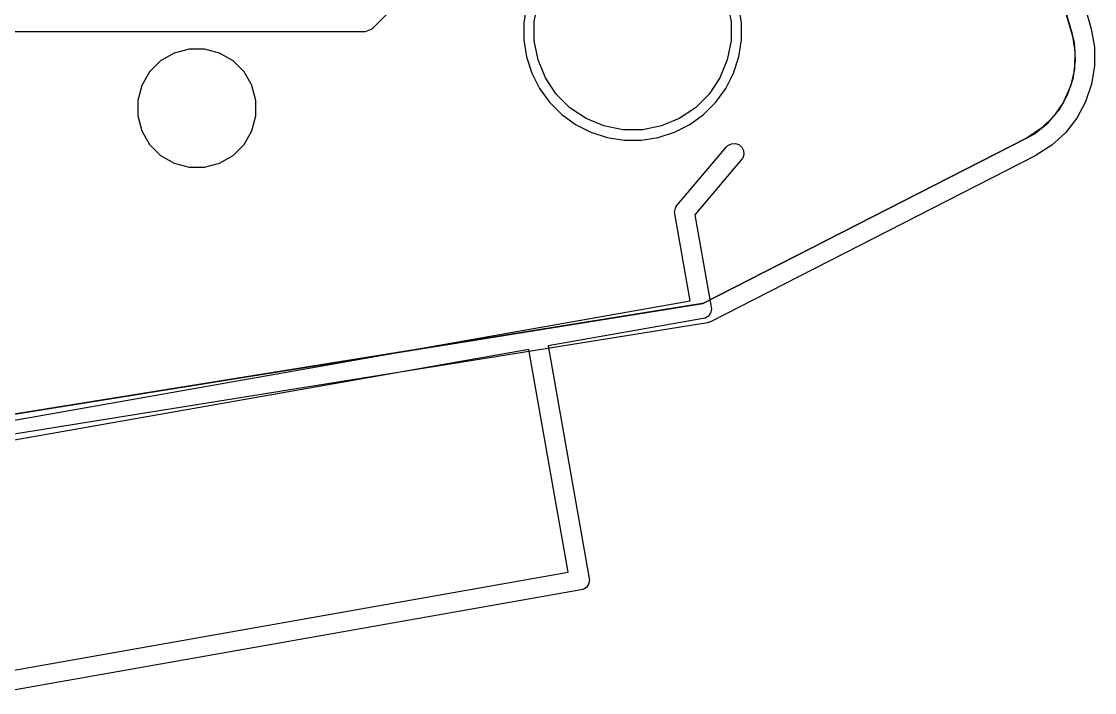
# Model space of a CAD drawing. Extents: x 117.4 to 171.8, y -136.1 to -67.8.
# Drawn here: x 129.31 to 140.22, y -136.15 to -129.33 of the extents above; entities that cross this region are included whole.
import ezdxf

# ---------------------------------------------------------------- set-up
doc = ezdxf.new("R2010")
doc.units = 0
doc.layers.add('BLACK', color=7, linetype='CONTINUOUS')

msp = doc.modelspace()

# ---------------------------------------------------------------- linework, layer by layer
at = {"layer": 'BLACK', "linetype": 'CONTINUOUS'}
for p, q in [((139.993618, -129.456686), (139.243975, -126.877914)), ((139.436185, -126.822637), (140.186025, -129.402086)), ((139.252773, -126.90997), (139.992028, -129.453011)), ((132.874528, -129.402896), (133.839123, -128.438301)), ((134.444335, -129.168422), (134.417067, -129.34059)), ((134.524406, -129.329249), (134.562842, -129.13602)), ((136.486292, -129.13602), (136.524728, -129.329249)), ((136.632067, -129.34059), (136.604798, -129.168422)), ((132.808849, -129.430101), (132.874528, -129.402896)), ((134.417067, -129.34059), (134.417067, -129.514921)), ((134.524406, -129.526263), (134.524406, -129.329249)), ((136.524728, -129.329249), (136.524728, -129.526263)), ((136.632067, -129.340594), (136.632067, -129.34059)), ((136.632067, -129.514918), (136.632067, -129.340594)), ((140.186025, -129.402086), (140.186366, -129.403915)), ((140.186366, -129.403915), (140.186687, -129.404475)), ((140.186687, -129.404475), (140.219427, -129.590222)), ((125.911717, -129.430101), (132.808848, -129.430101)), ((132.808848, -129.430101), (132.808849, -129.430101)), ((134.417067, -129.514921), (134.444335, -129.687089)), ((136.604797, -129.687096), (136.632067, -129.514918)), ((139.992028, -129.453011), (139.993357, -129.458878)), ((139.993357, -129.458878), (140.020725, -129.625792)), ((140.01601, -129.541637), (139.993618, -129.456686)), ((131.013873, -129.608673), (130.861146, -129.649596)), ((131.013875, -129.608673), (131.013873, -129.608673)), ((131.171989, -129.608673), (131.013875, -129.608673)), ((131.17199, -129.608673), (131.171989, -129.608673)), ((131.324717, -129.649596), (131.17199, -129.608673)), ((134.562842, -129.719492), (134.524406, -129.526263)), ((136.524728, -129.526263), (136.486292, -129.719492)), ((140.027921, -129.719345), (140.01601, -129.541637)), ((140.219427, -129.590222), (140.220781, -129.778828)), ((130.724211, -129.728656), (130.612415, -129.840452)), ((130.724218, -129.72865), (130.724211, -129.728656)), ((130.861146, -129.649596), (130.724218, -129.72865)), ((131.461645, -129.72865), (131.324717, -129.649596)), ((131.461652, -129.728656), (131.461645, -129.72865)), ((131.573448, -129.840452), (131.461652, -129.728656)), ((134.444335, -129.687089), (134.444337, -129.687095)), ((134.444337, -129.687095), (134.498205, -129.852888)), ((134.638236, -129.90151), (134.562842, -129.719492)), ((136.486292, -129.719492), (136.410898, -129.90151)), ((136.550928, -129.852889), (136.604797, -129.687096)), ((140.005846, -129.896077), (140.027921, -129.719345)), ((140.021363, -129.635315), (140.016558, -129.80286)), ((140.020725, -129.625792), (140.021363, -129.635315)), ((130.612409, -129.840459), (130.533355, -129.977387)), ((130.612415, -129.840452), (130.612409, -129.840459)), ((131.573454, -129.840459), (131.573448, -129.840452)), ((131.642474, -129.960007), (131.573454, -129.840459)), ((140.015375, -129.812331), (139.97882, -129.975911)), ((140.016558, -129.80286), (140.015375, -129.812331)), ((140.220781, -129.778828), (140.190711, -129.965027)), ((134.498205, -129.852888), (134.577349, -130.008215)), ((134.747691, -130.065321), (134.638236, -129.90151)), ((136.410898, -129.90151), (136.301443, -130.065321)), ((136.471786, -130.008213), (136.550928, -129.852889)), ((139.95059, -130.065395), (140.005846, -129.896077)), ((130.533355, -129.977387), (130.492432, -130.130114)), ((131.652509, -129.977389), (131.642474, -129.960007)), ((131.693432, -130.130116), (131.652509, -129.977389)), ((134.577349, -130.008215), (134.577351, -130.008218)), ((134.577351, -130.008218), (134.679808, -130.149238)), ((136.369321, -130.149244), (136.471786, -130.008213)), ((139.975859, -129.984985), (139.908887, -130.138637)), ((139.97882, -129.975911), (139.975859, -129.984985)), ((140.190711, -129.965027), (140.130058, -130.14362)), ((130.492432, -130.130114), (130.492432, -130.288231)), ((131.693432, -130.28823), (131.693432, -130.130116)), ((134.679808, -130.149238), (134.679811, -130.149241)), ((134.679811, -130.149241), (134.679813, -130.149244)), ((134.679813, -130.149244), (134.803079, -130.27251)), ((134.887002, -130.204632), (134.747691, -130.065321)), ((136.301443, -130.065321), (136.162132, -130.204632)), ((136.246055, -130.27251), (136.369321, -130.149244)), ((139.904256, -130.146983), (139.809305, -130.285113)), ((139.864166, -130.221128), (139.95059, -130.065395)), ((139.908887, -130.138637), (139.904256, -130.146983)), ((140.130058, -130.14362), (140.040514, -130.309619)), ((134.803079, -130.27251), (134.803081, -130.272511)), ((134.803081, -130.272511), (134.803084, -130.272514)), ((134.803084, -130.272514), (134.944104, -130.374971)), ((135.050813, -130.314087), (134.887002, -130.204632)), ((136.162132, -130.204632), (135.998321, -130.314087)), ((136.105024, -130.374975), (136.246055, -130.27251)), ((139.749724, -130.3576), (139.864166, -130.221128)), ((130.492432, -130.288231), (130.533355, -130.440958)), ((131.652509, -130.440957), (131.693432, -130.28823)), ((134.944104, -130.374971), (134.94411, -130.374975)), ((134.94411, -130.374975), (135.099434, -130.454117)), ((135.232831, -130.389481), (135.050813, -130.314087)), ((135.998321, -130.314087), (135.816303, -130.389481)), ((135.9497, -130.454117), (136.105024, -130.374975)), ((139.611435, -130.46984), (139.749724, -130.3576)), ((139.803172, -130.292427), (139.683703, -130.409995)), ((139.809305, -130.285113), (139.803172, -130.292427)), ((140.040514, -130.309619), (139.924579, -130.458392)), ((130.533355, -130.440958), (130.612409, -130.577886)), ((131.573452, -130.577889), (131.652509, -130.440957)), ((135.099434, -130.454117), (135.265227, -130.507986)), ((135.42606, -130.427917), (135.232831, -130.389481)), ((135.623074, -130.427917), (135.42606, -130.427917)), ((135.816303, -130.389481), (135.623074, -130.427917)), ((135.783907, -130.507986), (135.9497, -130.454117)), ((139.534682, -130.510875), (139.611435, -130.46984)), ((139.676292, -130.41601), (139.53544, -130.509544)), ((139.683703, -130.409995), (139.676292, -130.41601)), ((139.924579, -130.458392), (139.785492, -130.585784)), ((130.612409, -130.577886), (130.612415, -130.577893)), ((130.612415, -130.577893), (130.724211, -130.689689)), ((131.461648, -130.689693), (131.573452, -130.577889)), ((135.265227, -130.507986), (135.437401, -130.535255)), ((135.437401, -130.535255), (135.437402, -130.535256)), ((135.437402, -130.535256), (135.437405, -130.535256)), ((135.437405, -130.535256), (135.611732, -130.535256)), ((135.611732, -130.535255), (135.783907, -130.507986)), ((135.611732, -130.535256), (135.611732, -130.535255)), ((135.975074, -131.199623), (136.479135, -130.60303)), ((136.238581, -132.193761), (139.534527, -130.510937)), ((139.530517, -130.512422), (136.245451, -132.189691)), ((136.479135, -130.60303), (136.493193, -130.589368)), ((136.493193, -130.589368), (136.527864, -130.571469)), ((136.527864, -130.571469), (136.566745, -130.5682)), ((136.566745, -130.5682), (136.603917, -130.580059)), ((136.603917, -130.580059), (136.633721, -130.605241)), ((136.633721, -130.605241), (136.65162, -130.639911)), ((139.53544, -130.509544), (139.530517, -130.512422)), ((139.534527, -130.510937), (139.534682, -130.510875)), ((139.785492, -130.585784), (139.627134, -130.688238)), ((130.724211, -130.689689), (130.724218, -130.689695)), ((130.724218, -130.689695), (130.861146, -130.768749)), ((131.324716, -130.76875), (131.461648, -130.689693)), ((139.625473, -130.689063), (136.315473, -132.379063)), ((136.654889, -130.678792), (136.64303, -130.715965)), ((136.65162, -130.639911), (136.654889, -130.678792)), ((139.626637, -130.688316), (139.625473, -130.689063)), ((139.627116, -130.688205), (139.626637, -130.688316)), ((139.627134, -130.688238), (139.627116, -130.688205)), ((130.861146, -130.768749), (130.861148, -130.76875)), ((130.861148, -130.76875), (131.013875, -130.809673)), ((131.013875, -130.809673), (131.013879, -130.809673)), ((131.013879, -130.809673), (131.171985, -130.809673)), ((131.171985, -130.809673), (131.171989, -130.809673)), ((131.171989, -130.809673), (131.324716, -130.76875)), ((136.631907, -130.732107), (136.158074, -131.292921)), ((136.64303, -130.715965), (136.631907, -130.732107)), ((135.951483, -131.26198), (135.952475, -131.257502)), ((135.952092, -131.252937), (135.956668, -131.238592)), ((135.952475, -131.257502), (135.952092, -131.252937)), ((135.956668, -131.238592), (135.959929, -131.223886)), ((135.959929, -131.223886), (135.962557, -131.220131)), ((135.962557, -131.220131), (135.963951, -131.215765)), ((135.963951, -131.215765), (135.975074, -131.199623)), ((135.952979, -131.281526), (135.951483, -131.26198)), ((136.109262, -132.167852), (135.952979, -131.281526)), ((136.158074, -131.292921), (136.323589, -132.231604)), ((118.674162, -135.011262), (136.238581, -132.193761)), ((136.230633, -132.194529), (121.4, -134.573504)), ((126.85207, -133.800145), (136.109262, -132.167852)), ((136.245451, -132.189691), (136.230633, -132.194529)), ((136.323589, -132.231604), (136.325085, -132.25115)), ((136.242472, -132.34745), (134.66678, -132.625286)), ((136.261349, -132.34217), (136.242472, -132.34745)), ((136.261352, -132.34217), (136.261349, -132.34217)), ((136.274157, -132.334011), (136.261352, -132.34217)), ((136.294259, -132.321206), (136.274157, -132.334011)), ((136.316639, -132.289244), (136.294259, -132.321206)), ((136.321718, -132.266334), (136.316639, -132.289244)), ((136.325085, -132.25115), (136.321718, -132.266334)), ((136.285839, -132.388738), (118.705838, -135.208738)), ((136.294608, -132.386431), (136.285839, -132.388738)), ((136.297224, -132.386223), (136.294608, -132.386431)), ((136.300935, -132.384766), (136.297224, -132.386223)), ((136.304797, -132.383751), (136.300935, -132.384766)), ((136.307034, -132.382374), (136.304797, -132.383751)), ((136.315473, -132.379063), (136.307034, -132.382374)), ((134.469818, -132.660016), (128.757934, -133.667175)), ((134.86921, -134.925073), (134.469818, -132.660016)), ((134.66678, -132.625286), (135.083537, -134.988825)), ((129.157325, -135.932233), (134.86921, -134.925073)), ((135.054207, -135.078427), (135.0213, -135.099392)), ((135.076587, -135.046465), (135.054207, -135.078427)), ((135.085033, -135.008372), (135.076587, -135.046465)), ((135.083537, -134.988825), (135.085033, -135.008372)), ((135.00242, -135.104671), (129.093574, -136.14656)), ((135.021287, -135.099394), (135.00242, -135.104671)), ((135.0213, -135.099392), (135.021287, -135.099394))]:
    msp.add_line(p, q, dxfattribs=at)

doc.saveas('drawing.dxf')
